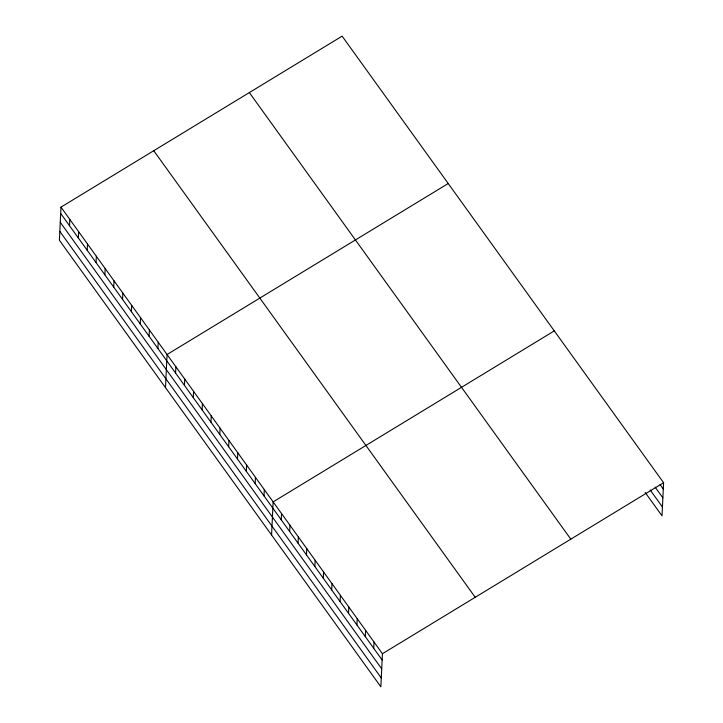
<?xml version="1.0" encoding="UTF-8"?>
<svg xmlns="http://www.w3.org/2000/svg" width="723" height="723" viewBox="0 0 723 723"><rect width="100%" height="100%" fill="white"/><g stroke="black" fill="none" stroke-linecap="round" stroke-linejoin="round"><path stroke-width="1.08" d="M60.976 207.139L59.413 240.271L380.867 686.85L382.431 653.728L60.976 207.139L342.133 36.15L663.587 482.729L662.024 515.861L645.205 492.499M69.525 225.712L69.815 219.421M78.364 237.994L78.653 231.703M87.203 250.266L87.501 243.985M96.042 262.548L96.34 256.267M104.88 274.83L105.178 268.549M113.719 287.112L114.017 280.831M122.558 299.394L122.856 293.113M131.405 311.676L131.694 305.395M140.244 323.958L140.542 317.668M149.083 336.24L149.381 329.95M157.921 348.522L158.22 342.232M165.495 387.636L167.058 354.514L448.206 183.525M175.599 373.077L175.897 366.796M184.446 385.359L184.736 379.078M193.285 397.641L193.574 391.36M202.124 409.923L202.422 403.642M210.962 422.205L211.261 415.924M219.801 434.487L220.099 428.197M228.64 446.769L228.938 440.479M237.478 459.051L237.777 452.761M246.326 471.324L246.615 465.043M255.165 483.606L255.463 477.325M264.003 495.888L264.302 489.607M271.577 535.011L273.14 501.889L554.288 330.89M281.247 519.855L281.545 513.565M289.661 531.532L289.95 525.25M298.066 543.208L298.364 536.927M306.471 554.893L306.769 548.603M314.876 566.57L315.174 560.289M323.289 578.246L323.579 571.965M331.694 589.932L331.993 583.642M340.099 601.608L340.397 595.327M348.504 613.294L348.802 607.004M356.918 624.97L357.216 618.689M365.323 636.647L365.621 630.366M373.728 648.332L374.026 642.042M382.431 653.728L663.587 482.729M660.054 484.527L663.289 489.019M655.11 487.094L662.874 497.876M650.149 489.932L662.44 506.995M249.345 92.58L570.809 539.159M153.755 150.718L475.21 597.297M60.678 213.43L382.142 660.009M60.262 222.286L381.717 668.865M59.837 231.414L381.292 677.993"/></g></svg>
